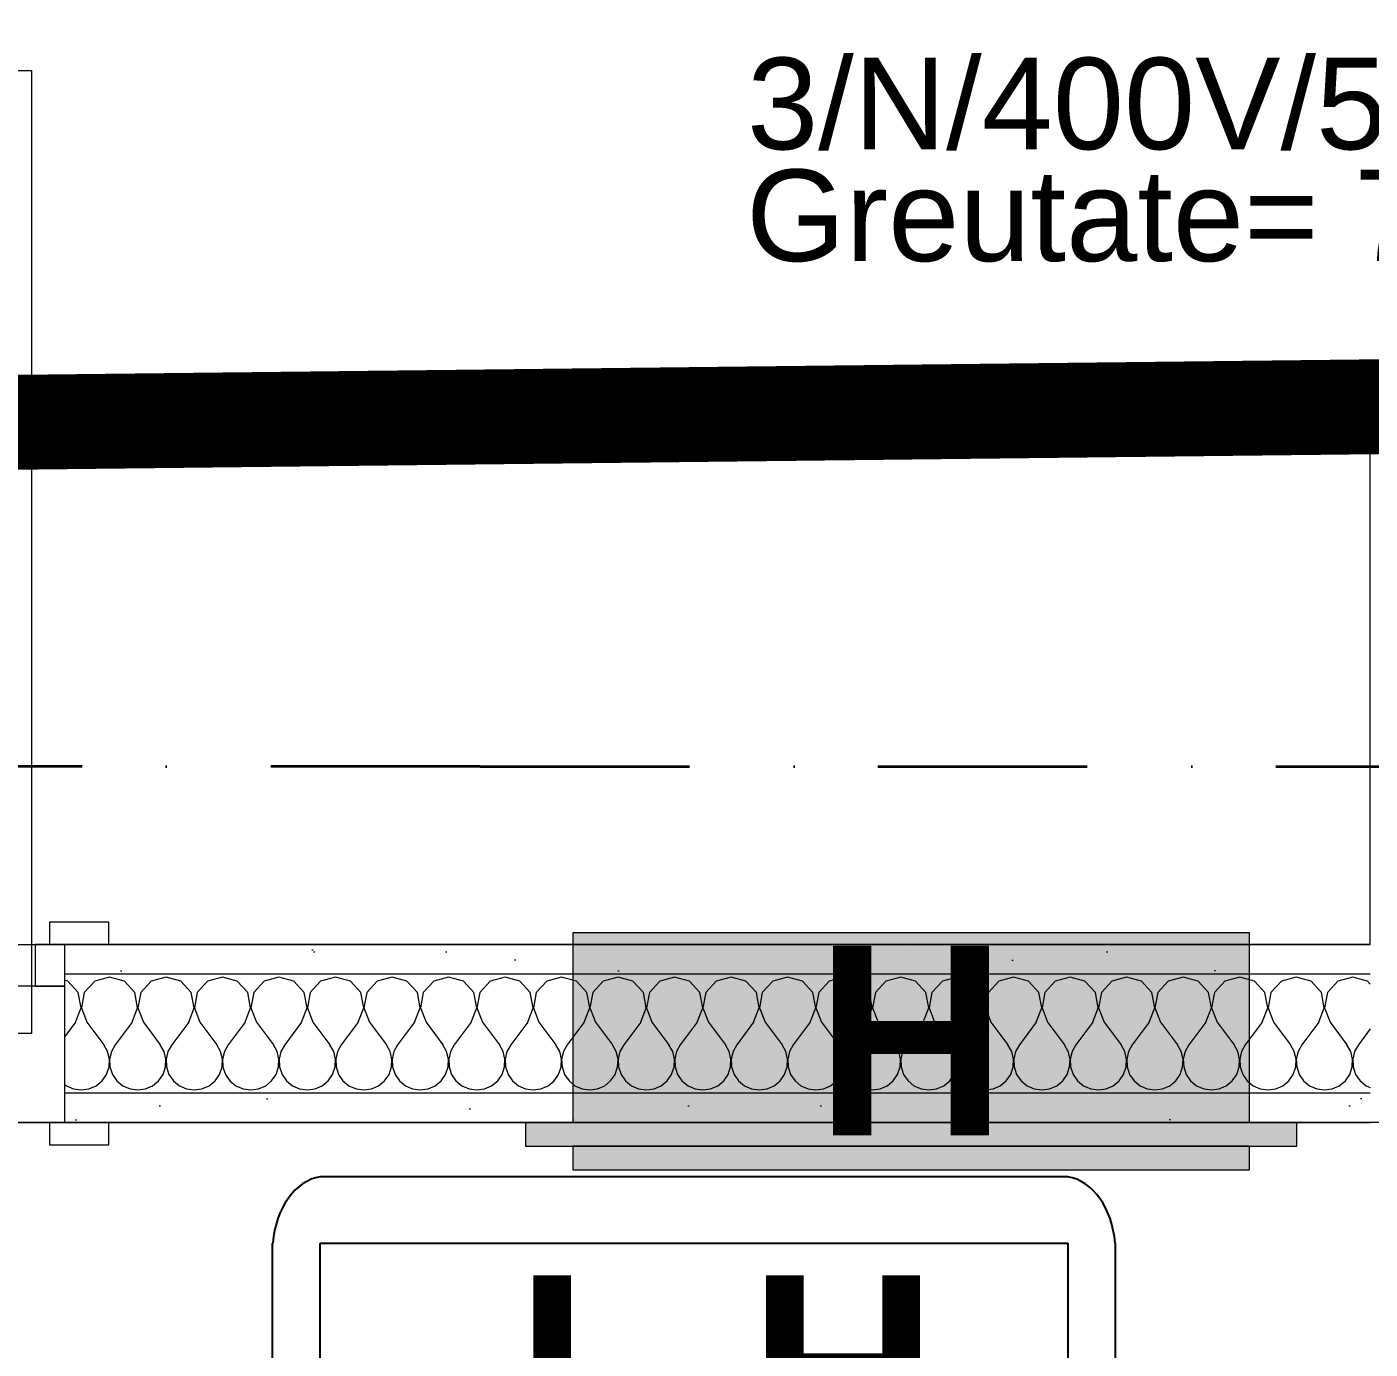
# Model space of a CAD drawing. Header units: millimetres. Extents: x 1322820 to 1391563, y 1051909 to 1098256.
# Drawn here: x 1355047 to 1356179, y 1084629 to 1085744 of the extents above; entities that cross this region are included whole.
import ezdxf
from ezdxf.enums import TextEntityAlignment as Align

# ---------------------------------------------------------------- set-up
doc = ezdxf.new("R2010")
doc.units = ezdxf.units.MM
doc.header["$MEASUREMENT"] = 0
doc.linetypes.add('Dot & Dashed', pattern=[335.138881, 176.388884, -88.194442, 0, -70.555556])
doc.layers.get('0').update_dxf_attribs({"true_color": 0x787878})
for name, color, linetype in [('cartus', 1, 'Continuous'), ('circuite prize vitali', 1, 'Continuous'), ('Texte', 7, 'Continuous')]:
    doc.layers.add(name, color=color, linetype=linetype)
for name, color, linetype, true_color in [('Ecs.Corpuri Siguranta', 7, 'Continuous', 0x00b800), ('instalatii - hidranti', 7, 'Continuous', 0x787878), ('New_ARCHICAD Doors', 7, 'Continuous', 0x787878), ('New_arhitectura - axe', 7, 'Continuous', 0x787878), ('New_arhitectura - pereti de compartimentare', 7, 'Continuous', 0x787878)]:
    doc.layers.add(name, color=color, linetype=linetype, true_color=true_color)
doc.layers.add('GAZE MEDICALE', color=5, linetype='Continuous', lineweight=9)
for name, color, linetype, lineweight, true_color in [('instalatii - hidranti_Pen_No__1', 7, 'Continuous', 13, 0x787878), ('instalatii - hidranti_Pen_No__20', 7, 'Continuous', 0, 0x787878), ('New_ARCHICAD Doors_Pen_No__1', 7, 'Continuous', 13, 0x787878), ('New_ARCHICAD Doors_Pen_No__21', 7, 'Continuous', 20, 0x787878), ('New_arhitectura - axe_Pen_No__201', 7, 'Continuous', 35, 0x787878), ('New_arhitectura - pereti de compartimentare_Pen_No__1', 7, 'Continuous', 13, 0x787878), ('New_arhitectura - pereti de compartimentare_Pen_No__21', 7, 'Continuous', 20, 0x787878), ('New_arhitectura - suprafete DTAC_Pen_No__14', 7, 'Continuous', 18, 0x787878)]:
    doc.layers.add(name, color=color, linetype=linetype, lineweight=lineweight, true_color=true_color)
doc.styles.add('ARIAL', font='arial.ttf')
doc.styles.add('GENERATED_STYLE_1', font='arialbd.ttf')
pattern_1 = [(45, (1356235.236, 1079117.57), (-55.6847, 55.6847), [0, -52.5, 0, -78.75]), (110, (1356410.236, 1079117.57), (74.0008, 26.9341), [0, -38.5, 0, -66.5])]

# ---------------------------------------------------------------- blocks, each defined once
blk = doc.blocks.new('*X75', base_point=(1356235.2, 1078942.6))
at = {"layer": 'New_arhitectura - pereti de compartimentare_Pen_No__1', "color": 7, "linetype": 'Continuous', "lineweight": 13}
for p, q in [((1355081.1, 1084939.7), (1355078.5, 1084940.4)), ((1355089.9, 1084930.1), (1355081.1, 1084939.7)), ((1355103.7, 1084939.7), (1355094.9, 1084930.1)), ((1355116.2, 1084943.2), (1355103.7, 1084939.7)), ((1355128.7, 1084939.7), (1355116.2, 1084943.2)), ((1355137.5, 1084930.1), (1355128.7, 1084939.7)), ((1355151.3, 1084939.7), (1355142.5, 1084930.1)), ((1355163.8, 1084943.2), (1355151.3, 1084939.7)), ((1355176.3, 1084939.7), (1355163.8, 1084943.2)), ((1355185.1, 1084930.1), (1355176.3, 1084939.7)), ((1355198.9, 1084939.7), (1355190.1, 1084930.1)), ((1355211.4, 1084943.2), (1355198.9, 1084939.7)), ((1355223.9, 1084939.7), (1355211.4, 1084943.2)), ((1355232.7, 1084930.1), (1355223.9, 1084939.7)), ((1355246.5, 1084939.7), (1355237.7, 1084930.1)), ((1355259, 1084943.2), (1355246.5, 1084939.7)), ((1355271.6, 1084939.7), (1355259, 1084943.2)), ((1355280.3, 1084930.1), (1355271.6, 1084939.7)), ((1355294.1, 1084939.7), (1355285.4, 1084930.1)), ((1355306.7, 1084943.2), (1355294.1, 1084939.7)), ((1355319.2, 1084939.7), (1355306.7, 1084943.2)), ((1355328, 1084930.1), (1355319.2, 1084939.7)), ((1355341.8, 1084939.7), (1355333, 1084930.1)), ((1355354.3, 1084943.2), (1355341.8, 1084939.7)), ((1355366.8, 1084939.7), (1355354.3, 1084943.2)), ((1355375.6, 1084930.1), (1355366.8, 1084939.7)), ((1355389.4, 1084939.7), (1355380.6, 1084930.1)), ((1355401.9, 1084943.2), (1355389.4, 1084939.7)), ((1355414.4, 1084939.7), (1355401.9, 1084943.2)), ((1355423.2, 1084930.1), (1355414.4, 1084939.7)), ((1355437, 1084939.7), (1355428.2, 1084930.1)), ((1355449.5, 1084943.2), (1355437, 1084939.7)), ((1355462, 1084939.7), (1355449.5, 1084943.2)), ((1355470.8, 1084930.1), (1355462, 1084939.7)), ((1355484.6, 1084939.7), (1355475.8, 1084930.1)), ((1355497.1, 1084943.2), (1355484.6, 1084939.7)), ((1355509.7, 1084939.7), (1355497.1, 1084943.2)), ((1355518.4, 1084930.1), (1355509.7, 1084939.7)), ((1355532.2, 1084939.7), (1355523.5, 1084930.1)), ((1355544.8, 1084943.2), (1355532.2, 1084939.7)), ((1355557.3, 1084939.7), (1355544.8, 1084943.2)), ((1355566.1, 1084930.1), (1355557.3, 1084939.7)), ((1355579.9, 1084939.7), (1355571.1, 1084930.1)), ((1355592.4, 1084943.2), (1355579.9, 1084939.7)), ((1355604.9, 1084939.7), (1355592.4, 1084943.2)), ((1355613.7, 1084930.1), (1355604.9, 1084939.7)), ((1355627.5, 1084939.7), (1355618.7, 1084930.1)), ((1355640, 1084943.2), (1355627.5, 1084939.7)), ((1355652.5, 1084939.7), (1355640, 1084943.2)), ((1355661.3, 1084930.1), (1355652.5, 1084939.7)), ((1355675.1, 1084939.7), (1355666.3, 1084930.1)), ((1355687.6, 1084943.2), (1355675.1, 1084939.7)), ((1355700.1, 1084939.7), (1355687.6, 1084943.2)), ((1355708.9, 1084930.1), (1355700.1, 1084939.7)), ((1355722.7, 1084939.7), (1355713.9, 1084930.1)), ((1355735.2, 1084943.2), (1355722.7, 1084939.7)), ((1355747.8, 1084939.7), (1355735.2, 1084943.2)), ((1355756.5, 1084930.1), (1355747.8, 1084939.7)), ((1355770.3, 1084939.7), (1355761.6, 1084930.1)), ((1355782.9, 1084943.2), (1355770.3, 1084939.7)), ((1355795.4, 1084939.7), (1355782.9, 1084943.2)), ((1355804.2, 1084930.1), (1355795.4, 1084939.7)), ((1355818, 1084939.7), (1355809.2, 1084930.1)), ((1355830.5, 1084943.2), (1355818, 1084939.7)), ((1355843, 1084939.7), (1355830.5, 1084943.2)), ((1355851.8, 1084930.1), (1355843, 1084939.7)), ((1355865.6, 1084939.7), (1355856.8, 1084930.1)), ((1355878.1, 1084943.2), (1355865.6, 1084939.7)), ((1355890.6, 1084939.7), (1355878.1, 1084943.2)), ((1355899.4, 1084930.1), (1355890.6, 1084939.7)), ((1355913.2, 1084939.7), (1355904.4, 1084930.1)), ((1355925.7, 1084943.2), (1355913.2, 1084939.7)), ((1355938.2, 1084939.7), (1355925.7, 1084943.2)), ((1355947, 1084930.1), (1355938.2, 1084939.7)), ((1355960.8, 1084939.7), (1355952, 1084930.1)), ((1355973.3, 1084943.2), (1355960.8, 1084939.7)), ((1355985.8, 1084939.7), (1355973.3, 1084943.2)), ((1355994.6, 1084930.1), (1355985.8, 1084939.7)), ((1356008.4, 1084939.7), (1355999.7, 1084930.1)), ((1356021, 1084943.2), (1356008.4, 1084939.7)), ((1356033.5, 1084939.7), (1356021, 1084943.2)), ((1356042.2, 1084930.1), (1356033.5, 1084939.7)), ((1356056.1, 1084939.7), (1356047.3, 1084930.1)), ((1356068.6, 1084943.2), (1356056.1, 1084939.7)), ((1356081.1, 1084939.7), (1356068.6, 1084943.2)), ((1356089.9, 1084930.1), (1356081.1, 1084939.7)), ((1356103.7, 1084939.7), (1356094.9, 1084930.1)), ((1356116.2, 1084943.2), (1356103.7, 1084939.7)), ((1356128.7, 1084939.7), (1356116.2, 1084943.2)), ((1356137.5, 1084930.1), (1356128.7, 1084939.7)), ((1356151.3, 1084939.7), (1356142.5, 1084930.1)), ((1356163.8, 1084943.2), (1356151.3, 1084939.7)), ((1356176.3, 1084939.7), (1356163.8, 1084943.2)), ((1356178.5, 1084937.2), (1356176.3, 1084939.7)), ((1355092.3, 1084917.3), (1355089.9, 1084930.1)), ((1355094.9, 1084930.1), (1355092.5, 1084917.3)), ((1355139.9, 1084917.3), (1355137.5, 1084930.1)), ((1355142.5, 1084930.1), (1355140.1, 1084917.3)), ((1355187.5, 1084917.3), (1355185.1, 1084930.1)), ((1355190.1, 1084930.1), (1355187.7, 1084917.3)), ((1355235.1, 1084917.3), (1355232.7, 1084930.1)), ((1355237.7, 1084930.1), (1355235.3, 1084917.3)), ((1355282.8, 1084917.3), (1355280.3, 1084930.1)), ((1355285.4, 1084930.1), (1355283, 1084917.3)), ((1355330.4, 1084917.3), (1355328, 1084930.1)), ((1355333, 1084930.1), (1355330.6, 1084917.3)), ((1355378, 1084917.3), (1355375.6, 1084930.1)), ((1355380.6, 1084930.1), (1355378.2, 1084917.3)), ((1355425.6, 1084917.3), (1355423.2, 1084930.1)), ((1355428.2, 1084930.1), (1355425.8, 1084917.3)), ((1355473.2, 1084917.3), (1355470.8, 1084930.1)), ((1355475.8, 1084930.1), (1355473.4, 1084917.3)), ((1355520.9, 1084917.3), (1355518.4, 1084930.1)), ((1355523.5, 1084930.1), (1355521, 1084917.3)), ((1355568.5, 1084917.3), (1355566.1, 1084930.1)), ((1355571.1, 1084930.1), (1355568.7, 1084917.3)), ((1355616.1, 1084917.3), (1355613.7, 1084930.1)), ((1355618.7, 1084930.1), (1355616.3, 1084917.3)), ((1355663.7, 1084917.3), (1355661.3, 1084930.1)), ((1355666.3, 1084930.1), (1355663.9, 1084917.3)), ((1355711.3, 1084917.3), (1355708.9, 1084930.1)), ((1355713.9, 1084930.1), (1355711.5, 1084917.3)), ((1355758.9, 1084917.3), (1355756.5, 1084930.1)), ((1355761.6, 1084930.1), (1355759.1, 1084917.3)), ((1355806.6, 1084917.3), (1355804.2, 1084930.1)), ((1355809.2, 1084930.1), (1355806.8, 1084917.3)), ((1355854.2, 1084917.3), (1355851.8, 1084930.1)), ((1355856.8, 1084930.1), (1355854.4, 1084917.3)), ((1355901.8, 1084917.3), (1355899.4, 1084930.1)), ((1355904.4, 1084930.1), (1355902, 1084917.3)), ((1355949.4, 1084917.3), (1355947, 1084930.1)), ((1355952, 1084930.1), (1355949.6, 1084917.3)), ((1355997, 1084917.3), (1355994.6, 1084930.1)), ((1355999.7, 1084930.1), (1355997.2, 1084917.3)), ((1356044.7, 1084917.3), (1356042.2, 1084930.1)), ((1356047.3, 1084930.1), (1356044.9, 1084917.3)), ((1356092.3, 1084917.3), (1356089.9, 1084930.1)), ((1356094.9, 1084930.1), (1356092.5, 1084917.3)), ((1356139.9, 1084917.3), (1356137.5, 1084930.1)), ((1356142.5, 1084930.1), (1356140.1, 1084917.3)), ((1355087.6, 1084905.1), (1355092.3, 1084917.3)), ((1355092.5, 1084917.3), (1355097.1, 1084905.1)), ((1355135.2, 1084905.1), (1355139.9, 1084917.3)), ((1355140.1, 1084917.3), (1355144.8, 1084905.1)), ((1355182.9, 1084905.1), (1355187.5, 1084917.3)), ((1355187.7, 1084917.3), (1355192.4, 1084905.1)), ((1355230.5, 1084905.1), (1355235.1, 1084917.3)), ((1355235.3, 1084917.3), (1355240, 1084905.1)), ((1355278.1, 1084905.1), (1355282.8, 1084917.3)), ((1355283, 1084917.3), (1355287.6, 1084905.1)), ((1355325.7, 1084905.1), (1355330.4, 1084917.3)), ((1355330.6, 1084917.3), (1355335.2, 1084905.1)), ((1355373.3, 1084905.1), (1355378, 1084917.3)), ((1355378.2, 1084917.3), (1355382.9, 1084905.1)), ((1355421, 1084905.1), (1355425.6, 1084917.3)), ((1355425.8, 1084917.3), (1355430.5, 1084905.1)), ((1355468.6, 1084905.1), (1355473.2, 1084917.3)), ((1355473.4, 1084917.3), (1355478.1, 1084905.1)), ((1355516.2, 1084905.1), (1355520.9, 1084917.3)), ((1355521, 1084917.3), (1355525.7, 1084905.1)), ((1355563.8, 1084905.1), (1355568.5, 1084917.3)), ((1355568.7, 1084917.3), (1355573.3, 1084905.1)), ((1355611.4, 1084905.1), (1355616.1, 1084917.3)), ((1355616.3, 1084917.3), (1355621, 1084905.1)), ((1355659, 1084905.1), (1355663.7, 1084917.3)), ((1355663.9, 1084917.3), (1355668.6, 1084905.1)), ((1355706.7, 1084905.1), (1355711.3, 1084917.3)), ((1355711.5, 1084917.3), (1355716.2, 1084905.1)), ((1355754.3, 1084905.1), (1355758.9, 1084917.3)), ((1355759.1, 1084917.3), (1355763.8, 1084905.1)), ((1355801.9, 1084905.1), (1355806.6, 1084917.3)), ((1355806.8, 1084917.3), (1355811.4, 1084905.1)), ((1355849.5, 1084905.1), (1355854.2, 1084917.3)), ((1355854.4, 1084917.3), (1355859, 1084905.1)), ((1355897.1, 1084905.1), (1355901.8, 1084917.3)), ((1355902, 1084917.3), (1355906.7, 1084905.1)), ((1355944.8, 1084905.1), (1355949.4, 1084917.3)), ((1355949.6, 1084917.3), (1355954.3, 1084905.1)), ((1355992.4, 1084905.1), (1355997, 1084917.3)), ((1355997.2, 1084917.3), (1356001.9, 1084905.1)), ((1356040, 1084905.1), (1356044.7, 1084917.3)), ((1356044.9, 1084917.3), (1356049.5, 1084905.1)), ((1356087.6, 1084905.1), (1356092.3, 1084917.3)), ((1356092.5, 1084917.3), (1356097.1, 1084905.1)), ((1356135.2, 1084905.1), (1356139.9, 1084917.3)), ((1356140.1, 1084917.3), (1356144.8, 1084905.1)), ((1355087.6, 1084905.1), (1355078.5, 1084893)), ((1355097.1, 1084905.1), (1355111.4, 1084886.1)), ((1355135.2, 1084905.1), (1355121, 1084886.1)), ((1355144.8, 1084905.1), (1355159, 1084886.1)), ((1355182.9, 1084905.1), (1355168.6, 1084886.1)), ((1355192.4, 1084905.1), (1355206.7, 1084886.1)), ((1355230.5, 1084905.1), (1355216.2, 1084886.1)), ((1355240, 1084905.1), (1355254.3, 1084886.1)), ((1355278.1, 1084905.1), (1355263.8, 1084886.1)), ((1355287.6, 1084905.1), (1355301.9, 1084886.1)), ((1355325.7, 1084905.1), (1355311.4, 1084886.1)), ((1355335.2, 1084905.1), (1355349.5, 1084886.1)), ((1355373.3, 1084905.1), (1355359, 1084886.1)), ((1355382.9, 1084905.1), (1355397.1, 1084886.1)), ((1355421, 1084905.1), (1355406.7, 1084886.1)), ((1355430.5, 1084905.1), (1355444.8, 1084886.1)), ((1355468.6, 1084905.1), (1355454.3, 1084886.1)), ((1355478.1, 1084905.1), (1355492.4, 1084886.1)), ((1355516.2, 1084905.1), (1355501.9, 1084886.1)), ((1355525.7, 1084905.1), (1355540, 1084886.1)), ((1355563.8, 1084905.1), (1355549.5, 1084886.1)), ((1355573.3, 1084905.1), (1355587.6, 1084886.1)), ((1355611.4, 1084905.1), (1355597.1, 1084886.1)), ((1355621, 1084905.1), (1355635.2, 1084886.1)), ((1355659, 1084905.1), (1355644.8, 1084886.1)), ((1355668.6, 1084905.1), (1355682.9, 1084886.1)), ((1355706.7, 1084905.1), (1355692.4, 1084886.1)), ((1355716.2, 1084905.1), (1355730.5, 1084886.1)), ((1355754.3, 1084905.1), (1355740, 1084886.1)), ((1355763.8, 1084905.1), (1355778.1, 1084886.1)), ((1355801.9, 1084905.1), (1355787.6, 1084886.1)), ((1355811.4, 1084905.1), (1355825.7, 1084886.1)), ((1355849.5, 1084905.1), (1355835.2, 1084886.1)), ((1355859, 1084905.1), (1355873.3, 1084886.1)), ((1355897.1, 1084905.1), (1355882.9, 1084886.1)), ((1355906.7, 1084905.1), (1355921, 1084886.1)), ((1355944.8, 1084905.1), (1355930.5, 1084886.1)), ((1355954.3, 1084905.1), (1355968.6, 1084886.1)), ((1355992.4, 1084905.1), (1355978.1, 1084886.1)), ((1356001.9, 1084905.1), (1356016.2, 1084886.1)), ((1356040, 1084905.1), (1356025.7, 1084886.1)), ((1356049.5, 1084905.1), (1356063.8, 1084886.1)), ((1356087.6, 1084905.1), (1356073.3, 1084886.1)), ((1356097.1, 1084905.1), (1356111.4, 1084886.1)), ((1356135.2, 1084905.1), (1356121, 1084886.1)), ((1356144.8, 1084905.1), (1356159, 1084886.1)), ((1356178.5, 1084899.4), (1356168.6, 1084886.1)), ((1355114.6, 1084880.3), (1355111.4, 1084886.1)), ((1355121, 1084886.1), (1355117.8, 1084880.3)), ((1355162.2, 1084880.3), (1355159, 1084886.1)), ((1355168.6, 1084886.1), (1355165.4, 1084880.3)), ((1355209.8, 1084880.3), (1355206.7, 1084886.1)), ((1355216.2, 1084886.1), (1355213, 1084880.3)), ((1355257.5, 1084880.3), (1355254.3, 1084886.1)), ((1355263.8, 1084886.1), (1355260.6, 1084880.3)), ((1355305.1, 1084880.3), (1355301.9, 1084886.1)), ((1355311.4, 1084886.1), (1355308.2, 1084880.3)), ((1355352.7, 1084880.3), (1355349.5, 1084886.1)), ((1355359, 1084886.1), (1355355.9, 1084880.3)), ((1355400.3, 1084880.3), (1355397.1, 1084886.1)), ((1355406.7, 1084886.1), (1355403.5, 1084880.3)), ((1355447.9, 1084880.3), (1355444.8, 1084886.1)), ((1355454.3, 1084886.1), (1355451.1, 1084880.3)), ((1355495.6, 1084880.3), (1355492.4, 1084886.1)), ((1355501.9, 1084886.1), (1355498.7, 1084880.3)), ((1355543.2, 1084880.3), (1355540, 1084886.1)), ((1355549.5, 1084886.1), (1355546.3, 1084880.3)), ((1355590.8, 1084880.3), (1355587.6, 1084886.1)), ((1355597.1, 1084886.1), (1355594, 1084880.3)), ((1355638.4, 1084880.3), (1355635.2, 1084886.1)), ((1355644.8, 1084886.1), (1355641.6, 1084880.3)), ((1355686, 1084880.3), (1355682.9, 1084886.1)), ((1355692.4, 1084886.1), (1355689.2, 1084880.3)), ((1355733.7, 1084880.3), (1355730.5, 1084886.1)), ((1355740, 1084886.1), (1355736.8, 1084880.3)), ((1355781.3, 1084880.3), (1355778.1, 1084886.1)), ((1355787.6, 1084886.1), (1355784.4, 1084880.3)), ((1355828.9, 1084880.3), (1355825.7, 1084886.1)), ((1355835.2, 1084886.1), (1355832.1, 1084880.3)), ((1355876.5, 1084880.3), (1355873.3, 1084886.1)), ((1355882.9, 1084886.1), (1355879.7, 1084880.3)), ((1355924.1, 1084880.3), (1355921, 1084886.1)), ((1355930.5, 1084886.1), (1355927.3, 1084880.3)), ((1355971.7, 1084880.3), (1355968.6, 1084886.1)), ((1355978.1, 1084886.1), (1355974.9, 1084880.3)), ((1356019.4, 1084880.3), (1356016.2, 1084886.1)), ((1356025.7, 1084886.1), (1356022.5, 1084880.3)), ((1356067, 1084880.3), (1356063.8, 1084886.1)), ((1356073.3, 1084886.1), (1356070.2, 1084880.3)), ((1356114.6, 1084880.3), (1356111.4, 1084886.1)), ((1356121, 1084886.1), (1356117.8, 1084880.3)), ((1356162.2, 1084880.3), (1356159, 1084886.1)), ((1356168.6, 1084886.1), (1356165.4, 1084880.3)), ((1355116.1, 1084873.9), (1355114.6, 1084880.3)), ((1355115.8, 1084867.4), (1355116.1, 1084873.9)), ((1355117.8, 1084880.3), (1355116.3, 1084873.9)), ((1355116.3, 1084873.9), (1355116.6, 1084867.4)), ((1355163.7, 1084873.9), (1355162.2, 1084880.3)), ((1355163.4, 1084867.4), (1355163.7, 1084873.9)), ((1355165.4, 1084880.3), (1355163.9, 1084873.9)), ((1355163.9, 1084873.9), (1355164.2, 1084867.4)), ((1355211.3, 1084873.9), (1355209.8, 1084880.3)), ((1355211, 1084867.4), (1355211.3, 1084873.9)), ((1355213, 1084880.3), (1355211.5, 1084873.9)), ((1355211.5, 1084873.9), (1355211.8, 1084867.4)), ((1355258.9, 1084873.9), (1355257.5, 1084880.3)), ((1355258.6, 1084867.4), (1355258.9, 1084873.9)), ((1355260.6, 1084880.3), (1355259.1, 1084873.9)), ((1355259.1, 1084873.9), (1355259.5, 1084867.4)), ((1355306.6, 1084873.9), (1355305.1, 1084880.3)), ((1355306.3, 1084867.4), (1355306.6, 1084873.9)), ((1355308.2, 1084880.3), (1355306.8, 1084873.9)), ((1355306.8, 1084873.9), (1355307.1, 1084867.4)), ((1355354.2, 1084873.9), (1355352.7, 1084880.3)), ((1355353.9, 1084867.4), (1355354.2, 1084873.9)), ((1355355.9, 1084880.3), (1355354.4, 1084873.9)), ((1355354.4, 1084873.9), (1355354.7, 1084867.4)), ((1355401.8, 1084873.9), (1355400.3, 1084880.3)), ((1355401.5, 1084867.4), (1355401.8, 1084873.9)), ((1355403.5, 1084880.3), (1355402, 1084873.9)), ((1355402, 1084873.9), (1355402.3, 1084867.4)), ((1355449.4, 1084873.9), (1355447.9, 1084880.3)), ((1355449.1, 1084867.4), (1355449.4, 1084873.9)), ((1355451.1, 1084880.3), (1355449.6, 1084873.9)), ((1355449.6, 1084873.9), (1355449.9, 1084867.4)), ((1355497, 1084873.9), (1355495.6, 1084880.3)), ((1355496.7, 1084867.4), (1355497, 1084873.9)), ((1355498.7, 1084880.3), (1355497.2, 1084873.9)), ((1355497.2, 1084873.9), (1355497.6, 1084867.4)), ((1355544.7, 1084873.9), (1355543.2, 1084880.3)), ((1355544.3, 1084867.4), (1355544.7, 1084873.9)), ((1355546.3, 1084880.3), (1355544.9, 1084873.9)), ((1355544.9, 1084873.9), (1355545.2, 1084867.4)), ((1355592.3, 1084873.9), (1355590.8, 1084880.3)), ((1355592, 1084867.4), (1355592.3, 1084873.9)), ((1355594, 1084880.3), (1355592.5, 1084873.9)), ((1355592.5, 1084873.9), (1355592.8, 1084867.4)), ((1355639.9, 1084873.9), (1355638.4, 1084880.3)), ((1355639.6, 1084867.4), (1355639.9, 1084873.9)), ((1355641.6, 1084880.3), (1355640.1, 1084873.9)), ((1355640.1, 1084873.9), (1355640.4, 1084867.4)), ((1355687.5, 1084873.9), (1355686, 1084880.3)), ((1355687.2, 1084867.4), (1355687.5, 1084873.9)), ((1355689.2, 1084880.3), (1355687.7, 1084873.9)), ((1355687.7, 1084873.9), (1355688, 1084867.4)), ((1355735.1, 1084873.9), (1355733.7, 1084880.3)), ((1355734.8, 1084867.4), (1355735.1, 1084873.9)), ((1355736.8, 1084880.3), (1355735.3, 1084873.9)), ((1355735.3, 1084873.9), (1355735.7, 1084867.4)), ((1355782.8, 1084873.9), (1355781.3, 1084880.3)), ((1355782.4, 1084867.4), (1355782.8, 1084873.9)), ((1355784.4, 1084880.3), (1355783, 1084873.9)), ((1355783, 1084873.9), (1355783.3, 1084867.4)), ((1355830.4, 1084873.9), (1355828.9, 1084880.3)), ((1355830.1, 1084867.4), (1355830.4, 1084873.9)), ((1355832.1, 1084880.3), (1355830.6, 1084873.9)), ((1355830.6, 1084873.9), (1355830.9, 1084867.4)), ((1355878, 1084873.9), (1355876.5, 1084880.3)), ((1355877.7, 1084867.4), (1355878, 1084873.9)), ((1355879.7, 1084880.3), (1355878.2, 1084873.9)), ((1355878.2, 1084873.9), (1355878.5, 1084867.4)), ((1355925.6, 1084873.9), (1355924.1, 1084880.3)), ((1355925.3, 1084867.4), (1355925.6, 1084873.9)), ((1355927.3, 1084880.3), (1355925.8, 1084873.9)), ((1355925.8, 1084873.9), (1355926.1, 1084867.4)), ((1355973.2, 1084873.9), (1355971.7, 1084880.3)), ((1355972.9, 1084867.4), (1355973.2, 1084873.9)), ((1355974.9, 1084880.3), (1355973.4, 1084873.9)), ((1355973.4, 1084873.9), (1355973.7, 1084867.4)), ((1356020.9, 1084873.9), (1356019.4, 1084880.3)), ((1356020.5, 1084867.4), (1356020.9, 1084873.9)), ((1356022.5, 1084880.3), (1356021, 1084873.9)), ((1356021, 1084873.9), (1356021.4, 1084867.4)), ((1356068.5, 1084873.9), (1356067, 1084880.3)), ((1356068.2, 1084867.4), (1356068.5, 1084873.9)), ((1356070.2, 1084880.3), (1356068.7, 1084873.9)), ((1356068.7, 1084873.9), (1356069, 1084867.4)), ((1356116.1, 1084873.9), (1356114.6, 1084880.3)), ((1356115.8, 1084867.4), (1356116.1, 1084873.9)), ((1356117.8, 1084880.3), (1356116.3, 1084873.9)), ((1356116.3, 1084873.9), (1356116.6, 1084867.4)), ((1356163.7, 1084873.9), (1356162.2, 1084880.3)), ((1356163.4, 1084867.4), (1356163.7, 1084873.9)), ((1356165.4, 1084880.3), (1356163.9, 1084873.9)), ((1356163.9, 1084873.9), (1356164.2, 1084867.4)), ((1355110, 1084855.7), (1355113.7, 1084861.1)), ((1355113.7, 1084861.1), (1355115.8, 1084867.4)), ((1355116.6, 1084867.4), (1355118.7, 1084861.1)), ((1355118.7, 1084861.1), (1355122.4, 1084855.7)), ((1355157.6, 1084855.7), (1355161.3, 1084861.1)), ((1355161.3, 1084861.1), (1355163.4, 1084867.4)), ((1355164.2, 1084867.4), (1355166.3, 1084861.1)), ((1355166.3, 1084861.1), (1355170, 1084855.7)), ((1355205.2, 1084855.7), (1355208.9, 1084861.1)), ((1355208.9, 1084861.1), (1355211, 1084867.4)), ((1355211.8, 1084867.4), (1355213.9, 1084861.1)), ((1355213.9, 1084861.1), (1355217.7, 1084855.7)), ((1355252.8, 1084855.7), (1355256.5, 1084861.1)), ((1355256.5, 1084861.1), (1355258.6, 1084867.4)), ((1355259.5, 1084867.4), (1355261.6, 1084861.1)), ((1355261.6, 1084861.1), (1355265.3, 1084855.7)), ((1355300.4, 1084855.7), (1355304.2, 1084861.1)), ((1355304.2, 1084861.1), (1355306.3, 1084867.4)), ((1355307.1, 1084867.4), (1355309.2, 1084861.1)), ((1355309.2, 1084861.1), (1355312.9, 1084855.7)), ((1355348, 1084855.7), (1355351.8, 1084861.1)), ((1355351.8, 1084861.1), (1355353.9, 1084867.4)), ((1355354.7, 1084867.4), (1355356.8, 1084861.1)), ((1355356.8, 1084861.1), (1355360.5, 1084855.7)), ((1355395.7, 1084855.7), (1355399.4, 1084861.1)), ((1355399.4, 1084861.1), (1355401.5, 1084867.4)), ((1355402.3, 1084867.4), (1355404.4, 1084861.1)), ((1355404.4, 1084861.1), (1355408.1, 1084855.7)), ((1355443.3, 1084855.7), (1355447, 1084861.1)), ((1355447, 1084861.1), (1355449.1, 1084867.4)), ((1355449.9, 1084867.4), (1355452, 1084861.1)), ((1355452, 1084861.1), (1355455.8, 1084855.7)), ((1355490.9, 1084855.7), (1355494.6, 1084861.1)), ((1355494.6, 1084861.1), (1355496.7, 1084867.4)), ((1355497.6, 1084867.4), (1355499.7, 1084861.1)), ((1355499.7, 1084861.1), (1355503.4, 1084855.7)), ((1355538.5, 1084855.7), (1355542.2, 1084861.1)), ((1355542.2, 1084861.1), (1355544.3, 1084867.4)), ((1355545.2, 1084867.4), (1355547.3, 1084861.1)), ((1355547.3, 1084861.1), (1355551, 1084855.7)), ((1355586.1, 1084855.7), (1355589.9, 1084861.1)), ((1355589.9, 1084861.1), (1355592, 1084867.4)), ((1355592.8, 1084867.4), (1355594.9, 1084861.1)), ((1355594.9, 1084861.1), (1355598.6, 1084855.7)), ((1355633.8, 1084855.7), (1355637.5, 1084861.1)), ((1355637.5, 1084861.1), (1355639.6, 1084867.4)), ((1355640.4, 1084867.4), (1355642.5, 1084861.1)), ((1355642.5, 1084861.1), (1355646.2, 1084855.7)), ((1355681.4, 1084855.7), (1355685.1, 1084861.1)), ((1355685.1, 1084861.1), (1355687.2, 1084867.4)), ((1355688, 1084867.4), (1355690.1, 1084861.1)), ((1355690.1, 1084861.1), (1355693.9, 1084855.7)), ((1355729, 1084855.7), (1355732.7, 1084861.1)), ((1355732.7, 1084861.1), (1355734.8, 1084867.4)), ((1355735.7, 1084867.4), (1355737.7, 1084861.1)), ((1355737.7, 1084861.1), (1355741.5, 1084855.7)), ((1355776.6, 1084855.7), (1355780.3, 1084861.1)), ((1355780.3, 1084861.1), (1355782.4, 1084867.4)), ((1355783.3, 1084867.4), (1355785.4, 1084861.1)), ((1355785.4, 1084861.1), (1355789.1, 1084855.7)), ((1355824.2, 1084855.7), (1355828, 1084861.1)), ((1355828, 1084861.1), (1355830.1, 1084867.4)), ((1355830.9, 1084867.4), (1355833, 1084861.1)), ((1355833, 1084861.1), (1355836.7, 1084855.7)), ((1355871.9, 1084855.7), (1355875.6, 1084861.1)), ((1355875.6, 1084861.1), (1355877.7, 1084867.4)), ((1355878.5, 1084867.4), (1355880.6, 1084861.1)), ((1355880.6, 1084861.1), (1355884.3, 1084855.7)), ((1355919.5, 1084855.7), (1355923.2, 1084861.1)), ((1355923.2, 1084861.1), (1355925.3, 1084867.4)), ((1355926.1, 1084867.4), (1355928.2, 1084861.1)), ((1355928.2, 1084861.1), (1355931.9, 1084855.7)), ((1355967.1, 1084855.7), (1355970.8, 1084861.1)), ((1355970.8, 1084861.1), (1355972.9, 1084867.4)), ((1355973.7, 1084867.4), (1355975.8, 1084861.1)), ((1355975.8, 1084861.1), (1355979.6, 1084855.7)), ((1356014.7, 1084855.7), (1356018.4, 1084861.1)), ((1356018.4, 1084861.1), (1356020.5, 1084867.4)), ((1356021.4, 1084867.4), (1356023.5, 1084861.1)), ((1356023.5, 1084861.1), (1356027.2, 1084855.7)), ((1356062.3, 1084855.7), (1356066.1, 1084861.1)), ((1356066.1, 1084861.1), (1356068.2, 1084867.4)), ((1356069, 1084867.4), (1356071.1, 1084861.1)), ((1356071.1, 1084861.1), (1356074.8, 1084855.7)), ((1356110, 1084855.7), (1356113.7, 1084861.1)), ((1356113.7, 1084861.1), (1356115.8, 1084867.4)), ((1356116.6, 1084867.4), (1356118.7, 1084861.1)), ((1356118.7, 1084861.1), (1356122.4, 1084855.7)), ((1356157.6, 1084855.7), (1356161.3, 1084861.1)), ((1356161.3, 1084861.1), (1356163.4, 1084867.4)), ((1356164.2, 1084867.4), (1356166.3, 1084861.1)), ((1356166.3, 1084861.1), (1356170, 1084855.7)), ((1355078.5, 1084852.6), (1355079.9, 1084851.5)), ((1355079.9, 1084851.5), (1355085.9, 1084848.9)), ((1355085.9, 1084848.9), (1355092.4, 1084848)), ((1355092.4, 1084848), (1355098.9, 1084848.9)), ((1355098.9, 1084848.9), (1355104.9, 1084851.5)), ((1355104.9, 1084851.5), (1355110, 1084855.7)), ((1355122.4, 1084855.7), (1355127.5, 1084851.5)), ((1355127.5, 1084851.5), (1355133.5, 1084848.9)), ((1355133.5, 1084848.9), (1355140, 1084848)), ((1355140, 1084848), (1355146.5, 1084848.9)), ((1355146.5, 1084848.9), (1355152.5, 1084851.5)), ((1355152.5, 1084851.5), (1355157.6, 1084855.7)), ((1355170, 1084855.7), (1355175.1, 1084851.5)), ((1355175.1, 1084851.5), (1355181.1, 1084848.9)), ((1355181.1, 1084848.9), (1355187.6, 1084848)), ((1355187.6, 1084848), (1355194.1, 1084848.9)), ((1355194.1, 1084848.9), (1355200.1, 1084851.5)), ((1355200.1, 1084851.5), (1355205.2, 1084855.7)), ((1355217.7, 1084855.7), (1355222.7, 1084851.5)), ((1355222.7, 1084851.5), (1355228.7, 1084848.9)), ((1355228.7, 1084848.9), (1355235.2, 1084848)), ((1355235.2, 1084848), (1355241.7, 1084848.9)), ((1355241.7, 1084848.9), (1355247.8, 1084851.5)), ((1355247.8, 1084851.5), (1355252.8, 1084855.7)), ((1355265.3, 1084855.7), (1355270.3, 1084851.5)), ((1355270.3, 1084851.5), (1355276.3, 1084848.9)), ((1355276.3, 1084848.9), (1355282.9, 1084848)), ((1355282.9, 1084848), (1355289.4, 1084848.9)), ((1355289.4, 1084848.9), (1355295.4, 1084851.5)), ((1355295.4, 1084851.5), (1355300.4, 1084855.7)), ((1355312.9, 1084855.7), (1355318, 1084851.5)), ((1355318, 1084851.5), (1355324, 1084848.9)), ((1355324, 1084848.9), (1355330.5, 1084848)), ((1355330.5, 1084848), (1355337, 1084848.9)), ((1355337, 1084848.9), (1355343, 1084851.5)), ((1355343, 1084851.5), (1355348, 1084855.7)), ((1355360.5, 1084855.7), (1355365.6, 1084851.5)), ((1355365.6, 1084851.5), (1355371.6, 1084848.9)), ((1355371.6, 1084848.9), (1355378.1, 1084848)), ((1355378.1, 1084848), (1355384.6, 1084848.9)), ((1355384.6, 1084848.9), (1355390.6, 1084851.5)), ((1355390.6, 1084851.5), (1355395.7, 1084855.7)), ((1355408.1, 1084855.7), (1355413.2, 1084851.5)), ((1355413.2, 1084851.5), (1355419.2, 1084848.9)), ((1355419.2, 1084848.9), (1355425.7, 1084848)), ((1355425.7, 1084848), (1355432.2, 1084848.9)), ((1355432.2, 1084848.9), (1355438.2, 1084851.5)), ((1355438.2, 1084851.5), (1355443.3, 1084855.7)), ((1355455.8, 1084855.7), (1355460.8, 1084851.5)), ((1355460.8, 1084851.5), (1355466.8, 1084848.9)), ((1355466.8, 1084848.9), (1355473.3, 1084848)), ((1355473.3, 1084848), (1355479.8, 1084848.9)), ((1355479.8, 1084848.9), (1355485.8, 1084851.5)), ((1355485.8, 1084851.5), (1355490.9, 1084855.7)), ((1355503.4, 1084855.7), (1355508.4, 1084851.5)), ((1355508.4, 1084851.5), (1355514.4, 1084848.9)), ((1355514.4, 1084848.9), (1355521, 1084848)), ((1355521, 1084848), (1355527.5, 1084848.9)), ((1355527.5, 1084848.9), (1355533.5, 1084851.5)), ((1355533.5, 1084851.5), (1355538.5, 1084855.7)), ((1355551, 1084855.7), (1355556.1, 1084851.5)), ((1355556.1, 1084851.5), (1355562.1, 1084848.9)), ((1355562.1, 1084848.9), (1355568.6, 1084848)), ((1355568.6, 1084848), (1355575.1, 1084848.9)), ((1355575.1, 1084848.9), (1355581.1, 1084851.5)), ((1355581.1, 1084851.5), (1355586.1, 1084855.7)), ((1355598.6, 1084855.7), (1355603.7, 1084851.5)), ((1355603.7, 1084851.5), (1355609.7, 1084848.9)), ((1355609.7, 1084848.9), (1355616.2, 1084848)), ((1355616.2, 1084848), (1355622.7, 1084848.9)), ((1355622.7, 1084848.9), (1355628.7, 1084851.5)), ((1355628.7, 1084851.5), (1355633.8, 1084855.7)), ((1355646.2, 1084855.7), (1355651.3, 1084851.5)), ((1355651.3, 1084851.5), (1355657.3, 1084848.9)), ((1355657.3, 1084848.9), (1355663.8, 1084848)), ((1355663.8, 1084848), (1355670.3, 1084848.9)), ((1355670.3, 1084848.9), (1355676.3, 1084851.5)), ((1355676.3, 1084851.5), (1355681.4, 1084855.7)), ((1355693.9, 1084855.7), (1355698.9, 1084851.5)), ((1355698.9, 1084851.5), (1355704.9, 1084848.9)), ((1355704.9, 1084848.9), (1355711.4, 1084848)), ((1355711.4, 1084848), (1355717.9, 1084848.9)), ((1355717.9, 1084848.9), (1355723.9, 1084851.5)), ((1355723.9, 1084851.5), (1355729, 1084855.7)), ((1355741.5, 1084855.7), (1355746.5, 1084851.5)), ((1355746.5, 1084851.5), (1355752.5, 1084848.9)), ((1355752.5, 1084848.9), (1355759, 1084848)), ((1355759, 1084848), (1355765.6, 1084848.9)), ((1355765.6, 1084848.9), (1355771.6, 1084851.5)), ((1355771.6, 1084851.5), (1355776.6, 1084855.7)), ((1355789.1, 1084855.7), (1355794.1, 1084851.5)), ((1355794.1, 1084851.5), (1355800.2, 1084848.9)), ((1355800.2, 1084848.9), (1355806.7, 1084848)), ((1355806.7, 1084848), (1355813.2, 1084848.9)), ((1355813.2, 1084848.9), (1355819.2, 1084851.5)), ((1355819.2, 1084851.5), (1355824.2, 1084855.7)), ((1355836.7, 1084855.7), (1355841.8, 1084851.5)), ((1355841.8, 1084851.5), (1355847.8, 1084848.9)), ((1355847.8, 1084848.9), (1355854.3, 1084848)), ((1355854.3, 1084848), (1355860.8, 1084848.9)), ((1355860.8, 1084848.9), (1355866.8, 1084851.5)), ((1355866.8, 1084851.5), (1355871.9, 1084855.7)), ((1355884.3, 1084855.7), (1355889.4, 1084851.5)), ((1355889.4, 1084851.5), (1355895.4, 1084848.9)), ((1355895.4, 1084848.9), (1355901.9, 1084848)), ((1355901.9, 1084848), (1355908.4, 1084848.9)), ((1355908.4, 1084848.9), (1355914.4, 1084851.5)), ((1355914.4, 1084851.5), (1355919.5, 1084855.7)), ((1355931.9, 1084855.7), (1355937, 1084851.5)), ((1355937, 1084851.5), (1355943, 1084848.9)), ((1355943, 1084848.9), (1355949.5, 1084848)), ((1355949.5, 1084848), (1355956, 1084848.9)), ((1355956, 1084848.9), (1355962, 1084851.5)), ((1355962, 1084851.5), (1355967.1, 1084855.7)), ((1355979.6, 1084855.7), (1355984.6, 1084851.5)), ((1355984.6, 1084851.5), (1355990.6, 1084848.9)), ((1355990.6, 1084848.9), (1355997.1, 1084848)), ((1355997.1, 1084848), (1356003.6, 1084848.9)), ((1356003.6, 1084848.9), (1356009.7, 1084851.5)), ((1356009.7, 1084851.5), (1356014.7, 1084855.7)), ((1356027.2, 1084855.7), (1356032.2, 1084851.5)), ((1356032.2, 1084851.5), (1356038.3, 1084848.9)), ((1356038.3, 1084848.9), (1356044.8, 1084848)), ((1356044.8, 1084848), (1356051.3, 1084848.9)), ((1356051.3, 1084848.9), (1356057.3, 1084851.5)), ((1356057.3, 1084851.5), (1356062.3, 1084855.7)), ((1356074.8, 1084855.7), (1356079.9, 1084851.5)), ((1356079.9, 1084851.5), (1356085.9, 1084848.9)), ((1356085.9, 1084848.9), (1356092.4, 1084848)), ((1356092.4, 1084848), (1356098.9, 1084848.9)), ((1356098.9, 1084848.9), (1356104.9, 1084851.5)), ((1356104.9, 1084851.5), (1356110, 1084855.7)), ((1356122.4, 1084855.7), (1356127.5, 1084851.5)), ((1356127.5, 1084851.5), (1356133.5, 1084848.9)), ((1356133.5, 1084848.9), (1356140, 1084848)), ((1356140, 1084848), (1356146.5, 1084848.9)), ((1356146.5, 1084848.9), (1356152.5, 1084851.5)), ((1356152.5, 1084851.5), (1356157.6, 1084855.7)), ((1356170, 1084855.7), (1356175.1, 1084851.5)), ((1356175.1, 1084851.5), (1356178.5, 1084850))]:
    blk.add_line(p, q, dxfattribs=at)
blk = doc.blocks.new('Double Door 23_5')
at = {"layer": 'New_ARCHICAD Doors_Pen_No__1', "color": 7, "linetype": 'Continuous', "lineweight": 13}
for centre, start, end in [((-772, 0), 0, 90), ((772, 0), 90, 180)]:
    blk.add_arc(centre, 772, start, end, dxfattribs=at)
at = {"layer": 'New_ARCHICAD Doors_Pen_No__21', "color": 7, "linetype": 'Continuous', "lineweight": 20}
for p, q in [((-772, 772), (-772, 0)), ((-732, 772), (-772, 772)), ((-732, 0), (-732, 772)), ((732, 0), (732, 772)), ((732, 772), (772, 772)), ((772, 772), (772, 0)), ((-787, 54), (-837, 54)), ((-837, 54), (-837, 35)), ((-787, 35), (-787, 54)), ((837, 54), (787, 54)), ((787, 54), (787, 35)), ((837, 35), (837, 54)), ((-837, 35), (-787, 35)), ((-800, 35), (-837, 35)), ((-800, 35), (-837, 35)), ((-775, 35), (-800, 35)), ((-800, 35), (-800, 0)), ((-800, 10), (-800, 35)), ((-800, 10), (-800, 35)), ((-775, 0), (-775, 35)), ((800, 35), (775, 35)), ((775, 35), (775, 0)), ((787, 35), (837, 35)), ((800, 0), (800, 35)), ((800, 10), (800, 35)), ((800, 10), (800, 35)), ((800, 35), (837, 35)), ((800, 35), (837, 35)), ((-800, 0), (-800, 10)), ((-800, 0), (-800, 10)), ((-800, 0), (-775, 0)), ((-772, 0), (-800, 0)), ((-800, 0), (-800, -115)), ((-800, -90), (-800, 0)), ((-800, -90), (-800, 0)), ((-772, -40), (-772, 0)), ((-772, 0), (-732, 0)), ((772, 0), (732, 0)), ((800, 0), (772, 0)), ((772, 0), (772, -40)), ((775, 0), (800, 0)), ((800, 0), (800, 10)), ((800, 0), (800, 10)), ((800, -115), (800, 0)), ((800, -90), (800, 0)), ((800, -90), (800, 0)), ((-760, -40), (-772, -40)), ((-760, -115), (-760, -40)), ((772, -40), (760, -40)), ((760, -40), (760, -115)), ((-800, -115), (-800, -90)), ((-800, -115), (-800, -90)), ((800, -115), (800, -90)), ((800, -115), (800, -90)), ((-787, -115), (-837, -115)), ((-837, -115), (-837, -134)), ((-800, -115), (-837, -115)), ((-800, -115), (-837, -115)), ((-800, -115), (-760, -115)), ((-787, -134), (-787, -115)), ((760, -115), (800, -115)), ((837, -115), (787, -115)), ((787, -115), (787, -134)), ((800, -115), (837, -115)), ((800, -115), (837, -115)), ((837, -134), (837, -115)), ((-837, -134), (-787, -134)), ((787, -134), (837, -134))]:
    blk.add_line(p, q, dxfattribs=at)
blk = doc.blocks.new('Wall_27_1', base_point=(1356828.5, 1084970.6))
at = {"layer": 'New_arhitectura - pereti de compartimentare', "linetype": 'Continuous', "lineweight": 0, "true_color": 0x000000}
h = blk.add_hatch(dxfattribs=at)
h.set_pattern_fill('RENDER__1__0001', color=18, style=0, pattern_type=2)
h.set_pattern_definition(pattern_1)
h.paths.add_polyline_path([(1355078.5, 1084970.6), (1355078.5, 1084945.6), (1356178.5, 1084945.6), (1356178.5, 1084970.6)])
h = blk.add_hatch(dxfattribs=at)
h.set_pattern_fill('RENDER__1__0001', color=18, style=0, pattern_type=2)
h.set_pattern_definition(pattern_1)
h.paths.add_polyline_path([(1355078.5, 1084845.6), (1355078.5, 1084820.6), (1356178.5, 1084820.6), (1356178.5, 1084845.6)])
at = {"layer": 'New_arhitectura - pereti de compartimentare_Pen_No__21', "color": 7, "linetype": 'Continuous', "lineweight": 20}
for p, q in [((1355078.5, 1084970.6), (1355115.5, 1084970.6)), ((1355078.5, 1084945.6), (1355078.5, 1084970.6)), ((1356178.5, 1084945.6), (1355078.5, 1084945.6)), ((1355078.5, 1084935.6), (1355078.5, 1084945.6)), ((1355078.5, 1084845.6), (1355078.5, 1084935.6)), ((1355078.5, 1084845.6), (1356178.5, 1084845.6)), ((1355078.5, 1084820.6), (1355078.5, 1084845.6)), ((1355078.5, 1084820.6), (1355115.5, 1084820.6))]:
    blk.add_line(p, q, dxfattribs=at)
at = {"layer": 'New_arhitectura - pereti de compartimentare_Pen_No__21', "color": 7, "linetype": 'Continuous', "lineweight": 20, "flags": 128}
for points in [[(1356178.5, 1084970.6), (1355078.5, 1084970.6)], [(1355078.5, 1084820.6), (1356178.5, 1084820.6)]]:
    blk.add_lwpolyline(points, dxfattribs=at)
at = {"layer": 'New_ARCHICAD Doors', "color": 7, "linetype": 'Continuous', "lineweight": 13, "zscale": 1000}
blk.add_blockref('Double Door 23_5', (1354278.5, 1084935.6), dxfattribs=at)
at = {"layer": 'New_arhitectura - pereti de compartimentare', "color": 2, "lineweight": 13}
blk.add_blockref('*X75', (1356235.2, 1078942.6), dxfattribs=at)
blk = doc.blocks.new('Standard grid marker_7')
at = {"layer": 'New_arhitectura - axe_Pen_No__201', "linetype": 'Dot & Dashed', "lineweight": 35}
for q in [(0, 0), (32396.9, 0)]:
    blk.add_line((1000, 0), q, dxfattribs=at)
at = {"layer": 'New_arhitectura - axe_Pen_No__201', "lineweight": 35, "style": 'GENERATED_STYLE_1'}
blk.add_attdef('AC_MarkerText_1', text='', height=125, rotation=180, dxfattribs=at).set_placement((33503, 7.1), align=Align.MIDDLE_CENTER)
blk = doc.blocks.new('Fire Hose Cabinet 18')
at = {"layer": 'instalatii - hidranti_Pen_No__20', "linetype": 'Continuous', "lineweight": 0}
blk.add_hatch(color=1, dxfattribs=at).paths.add_polyline_path([(40, 0), (610, 0), (610, 20), (650, 20), (650, 40), (610, 40), (610, 200), (40, 200), (40, 40), (0, 40), (0, 20), (40, 20)])
at = {"layer": 'instalatii - hidranti_Pen_No__1', "color": 7, "linetype": 'Continuous', "lineweight": 13}
for p, q in [((610, 200), (40, 200)), ((40, 200), (40, 40)), ((610, 40), (610, 200)), ((650, 40), (0, 40)), ((0, 40), (0, 20)), ((40, 40), (610, 40)), ((650, 20), (650, 40)), ((0, 20), (650, 20)), ((610, 20), (40, 20)), ((40, 20), (40, 0)), ((610, 0), (610, 20)), ((40, 0), (610, 0))]:
    blk.add_line(p, q, dxfattribs=at)
at = {"layer": 'instalatii - hidranti_Pen_No__1', "color": 7, "lineweight": 13, "style": 'GENERATED_STYLE_1'}
blk.add_attdef('txt', text='', height=160, dxfattribs=at).set_placement((325, 109.1), align=Align.MIDDLE_CENTER)
blk = doc.blocks.new('terasa')
at = {"layer": 'New_arhitectura - suprafete DTAC_Pen_No__14', "linetype": 'Continuous', "lineweight": 18, "flags": 128}
for points in [[(1351678.502, 1084970.6), (1356178.539, 1084970.6), (1356178.539, 1085420.6), (1356828.539, 1085420.6), (1356828.539, 1088668.731), (1356178.539, 1088668.731), (1356178.539, 1089104.063), (1351678.502, 1089104.063)], [(1356828.539, 1083020.6), (1356828.539, 1084820.6), (1351678.502, 1084820.6), (1351678.502, 1083020.6)]]:
    blk.add_lwpolyline(points, close=True, dxfattribs=at)
at = {"layer": 'instalatii - hidranti', "linetype": 'Continuous', "lineweight": 13, "zscale": 1000}
blk.add_blockref('Fire Hose Cabinet 18', (1355466.746, 1084780.6), dxfattribs=at).add_auto_attribs({'txt': 'H'})
at = {"layer": 'New_arhitectura - axe', "linetype": 'Continuous', "lineweight": 13, "zscale": 1000, "rotation": 180}
blk.add_blockref('Standard grid marker_7', (1356428.539, 1085120.65), dxfattribs=at)
at = {"layer": 'New_arhitectura - pereti de compartimentare', "lineweight": 13}
blk.add_blockref('Wall_27_1', (1356828.539, 1084970.6), dxfattribs=at)
blk = doc.blocks.new('A$C33E22CBF')
at = {"layer": 'Ecs.Corpuri Siguranta', "color": 1}
for p, q in [((40, 333.2), (670, 333.2)), ((0, 56), (0, 277.2)), ((40, 56), (40, 277.2)), ((40, 277.2), (670, 277.2)), ((670, 277.2), (670, 56)), ((710, 277.2), (710, 56)), ((670, 56), (40, 56)), ((670, 0), (40, 0))]:
    blk.add_line(p, q, dxfattribs=at)
for centre, major_axis, start_param, end_param in [((45.3, 269.8), (0, 63.8), 0.11637, 1.454426), ((664.7, 269.8), (0, -63.8), 1.687167, 3.025222), ((45.3, 63.4), (0, -63.8), -1.454426, -0.11637), ((664.7, 63.4), (0, 63.8), 3.257963, 4.596019)]:
    blk.add_ellipse(centre, major_axis=major_axis, ratio=0.714286, start_param=start_param, end_param=end_param, dxfattribs=at)
at = {"layer": 'Texte', "color": 1, "linetype": 'Continuous', "insert": (204.9, 249.9), "char_height": 165, "width": 1427, "attachment_point": 1}
blk.add_mtext('{\\fFranklin Gothic Demi|b1|i0|c0|p34;L H}', dxfattribs=at)

msp = doc.modelspace()

# ---------------------------------------------------------------- block references
msp.add_blockref('terasa', (0, 0))

# ---------------------------------------------------------------- next in the draw order: linework, layer by layer
at = {"layer": 'circuite prize vitali', "lineweight": 20, "const_width": 80}
msp.add_lwpolyline([(1362072.2, 1085491.4), (1346211.1, 1085309.9), (1327088, 1085305.8), (1326576.4, 1085477.9), (1326576.4, 1085477.9), (1326576.4, 1085477.9), (1326576.4, 1085477.9), (1326576.4, 1085477.9), (1326576.4, 1085477.9), (1326576.4, 1085477.9), (1326576.4, 1085477.9)], dxfattribs=at)

# ---------------------------------------------------------------- next in the draw order: block references
at = {"layer": 'cartus'}
msp.add_blockref('A$C33E22CBF', (1355253.7, 1084441.7), dxfattribs=at)

# ---------------------------------------------------------------- next in the draw order: texts
at = {"layer": 'GAZE MEDICALE', "color": 7, "linetype": 'Continuous', "style": 'ARIAL'}
for s, p in [('3/N/400V/50Hz', (1355653.5, 1085641.1)), ('Greutate= 70Kg', (1355652.7, 1085546.8))]:
    msp.add_text(s, height=77.184, dxfattribs=at).set_placement(p)

doc.saveas('drawing.dxf')
